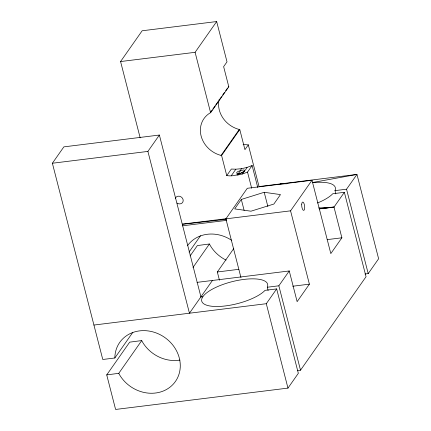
<?xml version="1.0" encoding="UTF-8"?>
<svg xmlns="http://www.w3.org/2000/svg" width="431" height="431" viewBox="0 0 431 431"><rect width="100%" height="100%" fill="white"/><g stroke="black" fill="none" stroke-linecap="round" stroke-linejoin="round"><path stroke-width="0.65" d="M244.566 170.956L244.684 170.401L244.221 170.062L243.219 169.997L238.769 171.166A4.197 1.438 -12.6 0 0 237.185 173.477C241.333 174.21 245.401 171.112 247.049 167.433L252.119 165.526L257.76 187.501M268.093 290.483L267.317 287.127A34.017 11.298 -14.4 0 0 226.48 283.269A34.017 11.298 -14.4 0 0 208.599 305.73A34.017 11.298 -14.4 0 0 263.74 291.625L265.049 290.349L276.664 288.91L298.338 373.311L287.967 388.105L115.6 409.45L106.726 374.9L129.677 342.155L141.729 340.576L142.699 342.381A34.017 29.911 35 0 0 179.964 360.063M335.792 193.885L335.016 190.529A34.017 11.298 -14.4 0 0 312.48 182.712M238.057 173.671L236.958 175.239L242.448 173.989L244.447 171.053C239.237 174.819 233.182 176.586 226.754 175.611L221.582 155.467L239.771 129.516L239.264 129.478A25.197 22.159 35 0 1 219.072 99.658M140.167 137.834L120.578 61.547L142.144 30.779L216.664 21.55L227.008 61.843L223.635 66.654L228.802 86.793L210.614 112.744L210.15 112.9A25.197 22.159 35 0 0 201.099 135.964A25.197 22.159 35 0 0 221.071 155.435L221.582 155.467M141.729 340.576L118.778 373.321L119.748 375.126A34.017 29.911 35 0 0 173.014 384.42A34.017 29.911 35 0 0 158.56 333.928A34.017 29.911 35 0 0 114.845 357.989L102.767 359.486L52.383 163.241L63.858 146.869L159.378 135.038L200.921 296.846M120.578 61.547L195.098 52.318L216.664 21.55M52.383 163.241L147.903 151.41L159.378 135.038M210.527 112.362L212.047 110.196M212.801 109.118L215.08 105.87M215.834 104.792L218.108 101.544M219.627 99.383L221.518 96.679M222.655 95.057L224.551 92.353M225.688 90.731L227.584 88.026M221.071 155.435L239.264 129.478M226.754 175.611L231.35 169.049L235.849 169.205L241.554 168.677L247.049 167.433M243.106 144.25A46.403 40.805 35 0 0 247.001 144.794L248.315 144.838L244.943 149.654L239.771 129.516M231.253 175.767L235.849 169.205M240.105 170.751L241.554 168.677M114.845 357.989L132.818 332.339M189.042 252.113L200.517 235.741M242.448 173.989L247.518 172.088L252.119 165.526M190.103 255.933L197.366 245.568L209.423 243.989L210.393 245.799A34.017 29.911 35 0 0 226.059 260.098M240.956 277.575L225.882 218.851L247.302 188.282L311.99 180.271L330.814 253.595L341.88 237.804L333.998 207.106L344.364 192.312L366.038 276.718L300.515 370.202L297.298 370.601M192.98 267.452L209.423 243.989M241.312 199.445L234.685 208.895L250.961 211.201L273.863 204.046L280.484 194.596L264.208 192.291L241.312 199.445L244.129 210.425M219.454 280.236L217.337 271.983L233.785 248.509M311.99 180.271L290.564 210.84L309.388 284.164L297.131 301.657L289.249 270.959L212.397 280.479L189.451 313.218L147.903 151.41M93.926 325.049L266.299 303.704L276.664 288.91M267.258 287.24L278.846 285.801L289.249 270.959M364.998 274.003L368.214 273.604L378.617 258.767L356.965 174.42L259.031 186.558L248.315 144.838M334.957 190.642L346.546 189.204L356.965 174.42L312.276 182.561M238.219 173.682L240.692 170.552M228.344 86.943L228.802 86.793M106.726 374.9L118.778 373.321M344.364 192.312L332.754 193.751L331.439 195.027A34.017 11.298 -14.4 0 1 317.502 202.979M225.882 218.851L290.564 210.84M182.324 225.833L226.426 220.392M319.301 208.922L333.998 207.106L318.649 207.995M327.183 239.625L341.88 237.804M217.337 271.983L238.839 269.321M200.814 297.007L202.839 296.754M292.719 286.227L309.388 284.164M182.308 224.12L226.404 218.689M197.032 282.364L212.397 280.479M182.313 224.309L226.415 219.309M319.296 208.776L333.998 207.106L319.296 208.593M280.096 183.881L286.825 183.762M346.546 189.204L368.214 273.604M264.208 192.291L267.861 206.503M278.846 285.801L300.515 370.202M247.518 172.088L251.666 188.245M266.299 303.704L287.967 388.105M195.098 52.318L210.614 112.744M187.663 245.471A34.017 29.911 35 0 1 231.797 240.423M175.266 198.54A4.197 3.69 35 0 1 180.589 196.617A4.197 3.69 35 0 1 182.787 202.134A4.197 3.69 35 0 1 177.076 203.093M301.716 204.17A4.197 1.433 82.9 0 0 303.666 210.387A4.197 1.433 82.9 0 0 304.205 204.095A4.197 1.433 82.9 0 0 301.716 204.17"/></g></svg>
